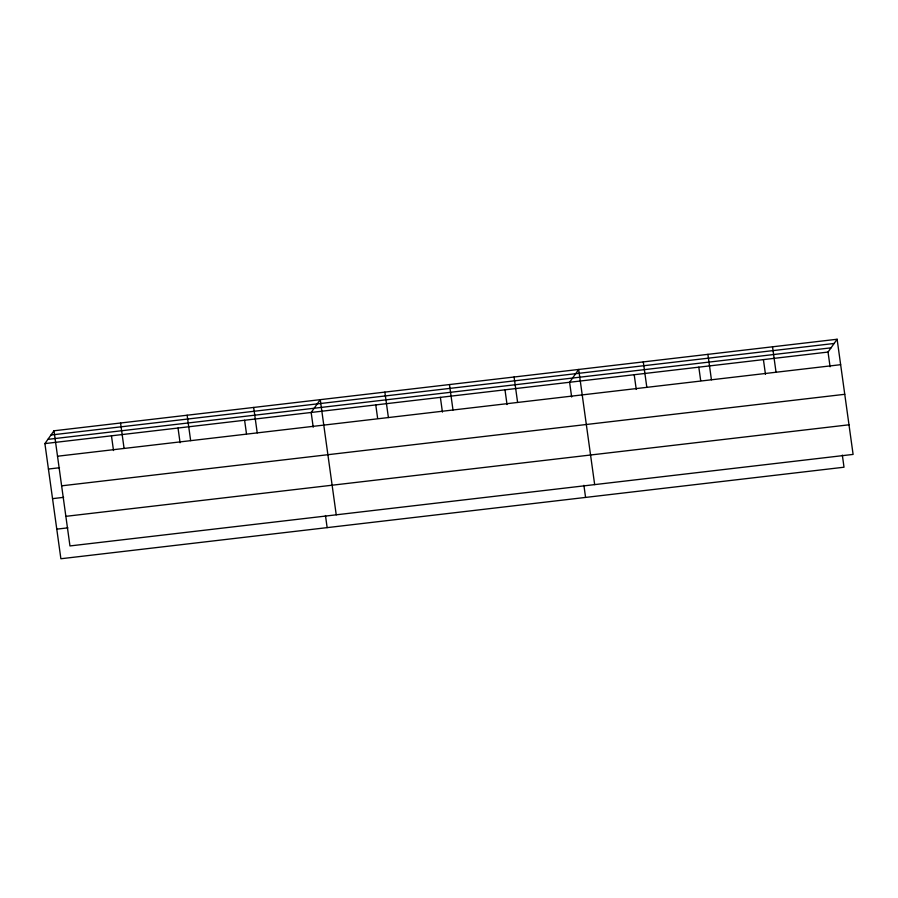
<?xml version="1.0" encoding="UTF-8"?>
<svg xmlns="http://www.w3.org/2000/svg" width="898" height="898" viewBox="0 0 898 898"><rect width="100%" height="100%" fill="white"/><g stroke="black" fill="none" stroke-linecap="round" stroke-linejoin="round"><path stroke-width="1.35" d="M842.335 455.106L844.008 467.218L60.884 558.747L44.9 443.59L53.992 430.782L837.116 339.253L853.1 454.41L69.965 545.939L53.992 430.782M830.078 366.788L828.035 352.061L837.116 339.253M50.995 435.014L834.119 343.474M47.897 439.369L831.032 347.829M44.9 443.59L828.035 352.061M57.517 456.229L840.651 364.689M48.436 469.037L59.526 467.735M61.625 485.829L844.76 394.301M52.533 498.648L63.635 497.346M65.857 516.339L848.992 424.799M56.776 529.146L67.866 527.844M772.516 346.796L776.04 372.243M763.423 359.615L765.466 374.343M707.905 354.351L711.429 379.798M698.812 367.159L700.676 380.55M643.294 361.905L646.829 387.341M634.201 374.713L636.255 389.44M594.667 484.617L578.682 369.46L569.601 382.267L571.644 396.995M583.902 485.313L585.575 497.425M514.083 377.003L517.607 402.45M504.99 389.822L507.033 404.549M449.471 384.557L452.996 410.004M440.379 397.365L442.422 412.103M384.86 392.112L388.396 417.548M375.768 404.919L377.631 418.311M336.234 514.823L320.249 399.666L311.168 412.474L313.211 427.201M325.469 515.519L327.141 527.631M253.685 407.445L257.221 432.881M244.604 420.253L246.456 433.644M187.121 415.224L190.657 440.66M178.029 428.032L180.071 442.759M120.557 423.003L124.081 448.45M111.464 435.811L113.507 450.549"/></g></svg>
